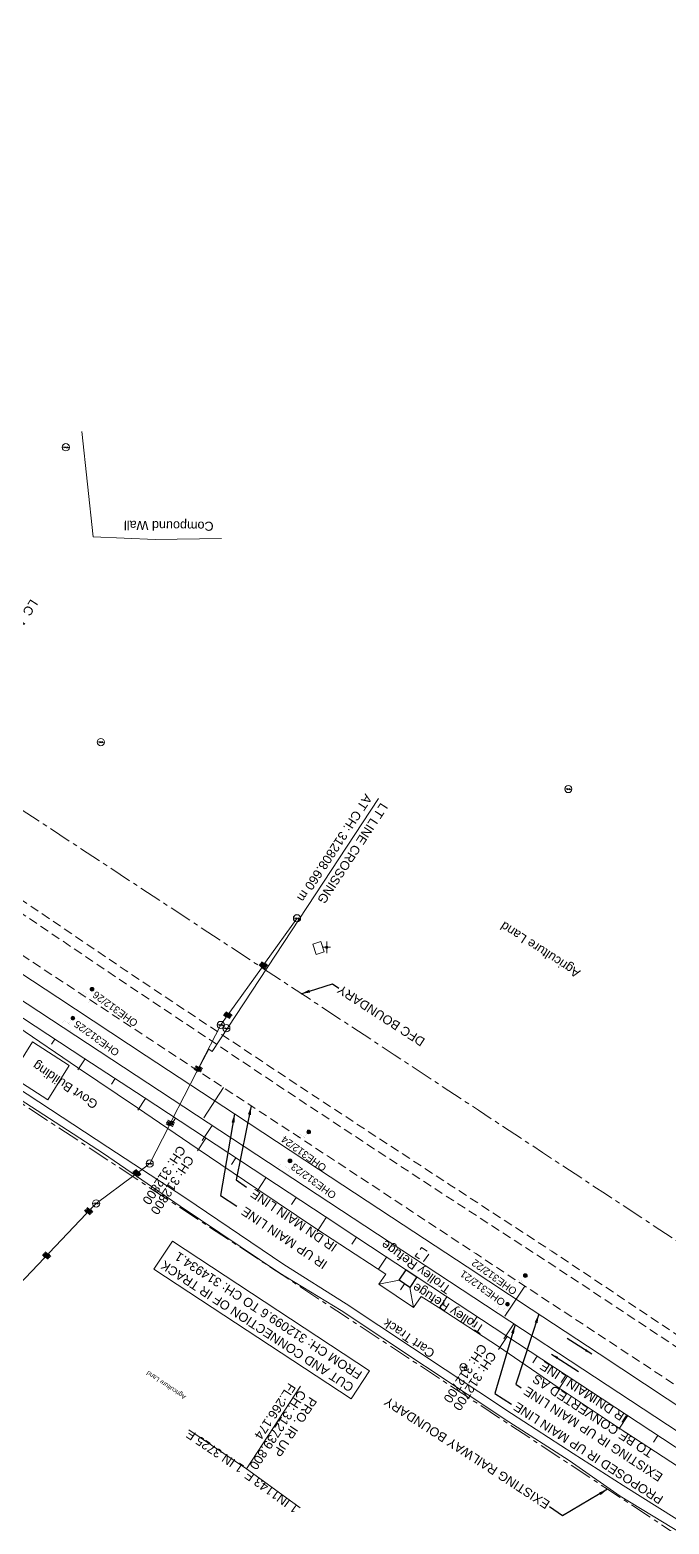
# Model space of a CAD drawing. Header units: metres. Extents: x 628572 to 650094, y 3375792 to 3391117.
# Drawn here: x 634460.2 to 634637.3, y 3387296.9 to 3387711 of the extents above; entities that cross this region are included whole.
import ezdxf
from ezdxf.enums import TextEntityAlignment as Align

# ---------------------------------------------------------------- set-up
doc = ezdxf.new("R2010")
doc.units = ezdxf.units.M
doc.header["$MEASUREMENT"] = 0
doc.linetypes.add('CENTER', pattern=[2, 1.25, -0.25, 0.25, -0.25])
doc.linetypes.add('DASHED', pattern=[0.75, 0.5, -0.25])
for name, color, linetype, lineweight in [('Bore', 8, 'Continuous', 0), ('Cart Track', 34, 'Continuous', 0), ('Commercial Building Pucca', 251, 'Continuous', 0), ('Compound Wall', 251, 'Continuous', 0), ('DFCC BOUNDARY', 6, 'CENTER', 0), ('Electric Pole', 251, 'Continuous', 0), ('Existing Chainage', 7, 'Continuous', 0), ('Existing IR Track', 143, 'Continuous', 0), ('Existing Railway Boundary', 7, 'CENTER', 0), ('flow direction', 7, 'Continuous', 0), ('Govt buliding', 251, 'Continuous', 0), ('HT_PWR_LINE', 134, 'POWER', 0), ('LC DETAILS IN PLAN', 7, 'Continuous', 0), ('OHE MAST', 8, 'Continuous', 0), ('PROPOSED DFCC TOE LINE', 239, 'Continuous', 0), ('PROPOSED DFCC TOE SLOPES', 239, 'Continuous', 0), ('PROPOSED FORMATION LINE - PLAN', 187, 'Continuous', 0), ('Side Details', 251, 'Continuous', 0), ('Subroad Edge', 34, 'Continuous', 0), ('Text', 251, 'Continuous', 0), ('Trolley Stand', 251, 'Continuous', 0)]:
    doc.layers.add(name, color=color, linetype=linetype, lineweight=lineweight)
for name, color, linetype in [('Cut & Conn', 190, 'Continuous'), ('cut conn grades up', 192, 'Continuous'), ('HT_TEXT', 7, 'Continuous'), ('IR PROPOSALS', 190, 'Continuous'), ('Trolley Refuse', 10, 'Continuous')]:
    doc.layers.add(name, color=color, linetype=linetype)
doc.styles.get("Standard").update_dxf_attribs({"font": 'arial.ttf'})
doc.styles.add('Style-Arial', font='arial.ttf')
doc.styles.add('Text', font='arial.ttf', dxfattribs={"height": 2})
doc.linetypes.add('POWER', pattern='A,10,-0.2,[131,ltypeshp.shx,S=0.4,R=0,X=-0.2,Y=0],-0.2,[131,ltypeshp.shx,S=0.4,R=180,X=1.2,Y=0],-1.2,-0.2,[131,ltypeshp.shx,S=0.4,R=0,X=-0.2,Y=0],-0.2,[131,ltypeshp.shx,S=0.4,R=180,X=1.2,Y=0],-1.2,-0.2,[131,ltypeshp.shx,S=0.4,R=0,X=-0.2,Y=0],-0.2,[131,ltypeshp.shx,S=0.4,R=180,X=1.2,Y=0],-1.2', length=14.8)
doc.dimstyles.new('ISO-25', dxfattribs={"dimtxt": 2.5, "dimasz": 2.5, "dimexe": 1.25, "dimexo": 0.625, "dimtad": 1, "dimtxsty": 'Standard', "dimcen": 2.5, "dimadec": 0, "dimazin": 0, "dimtfac": 1, "dimtmove": 0, "dimatfit": 3, "dimfxl": 1, "dimarcsym": 0})

# ---------------------------------------------------------------- blocks, each defined once
blk = doc.blocks.new('BORE')
at = {"ltscale": 0.5}
for q in [(-0.99, 0), (0, 1.64), (0.99, 0), (0, -1.64)]:
    blk.add_line((0, 0), q, dxfattribs=at)
blk.add_circle((0, 0), 0.328, dxfattribs=at)
blk = doc.blocks.new('EP')
blk.add_hatch(color=8).paths.add_polyline_path([(0.31, -0.24), (0.31, 0), (-0.31, -0.19), (-0.31, 0.07), (-0.93, -0.01), (-0.21, 0.16), (-0.21, -0.05), (0.43, 0.15), (0.41, -0.1), (0.94, -0.01)])
at = {"color": 8}
for p, q in [((-0.93, -0.01), (-0.21, 0.16)), ((-0.31, 0.07), (-0.93, -0.01)), ((-0.31, -0.19), (-0.31, 0.07)), ((0.31, 0), (-0.31, -0.19)), ((-0.21, 0.16), (-0.21, -0.05)), ((-0.21, -0.05), (0.43, 0.15)), ((0.31, -0.24), (0.31, 0)), ((0.43, 0.15), (0.41, -0.1)), ((0.94, -0.01), (0.31, -0.24)), ((0.41, -0.1), (0.94, -0.01))]:
    blk.add_line(p, q, dxfattribs=at)
blk.add_circle((0, 0), 1, dxfattribs=at)
blk = doc.blocks.new('OHE MAST')
h = blk.add_hatch(color=256)
edge = h.paths.add_edge_path()
edge.add_arc((0, 0), 0.514, 0, 360)
at = {"const_width": 0.01, "flags": 128}
for points in [[(1.5, 3.5), (1.5, 2), (-1.5, 2), (-1.5, 3.5)], [(0, 2), (0, 0)]]:
    blk.add_lwpolyline(points, dxfattribs=at)
blk.add_circle((0, 0), 0.514)

msp = doc.modelspace()

# ---------------------------------------------------------------- linework, layer by layer
at = {"layer": 'Cart Track', "flags": 128}
for points in [[(634414.8858, 3387443.0495), (634440.2147, 3387428.5771), (634481.7804, 3387401.3437), (634503.1403, 3387387.347), (634530.5355, 3387368.7667), (634547.8001, 3387357.9408), (634593.657, 3387327.5457), (634610.7107, 3387316.4347), (634624.5593, 3387307.5296), (634668.474, 3387279.9973), (634710.6977, 3387253.323), (634745.5971, 3387230.8032), (634791.8491, 3387198.37), (634820.1223, 3387178.2958), (634846.2242, 3387160.2363), (634879.3238, 3387138.1102), (634908.786, 3387121.0469), (634929.9915, 3387104.508)], [(634929.0074, 3387102.5445), (634907.9888, 3387118.7053), (634877.2725, 3387135.5132), (634845.1232, 3387158.2508), (634819.5715, 3387176.0848), (634790.7892, 3387196.402), (634744.6792, 3387228.7251), (634709.7468, 3387250.9969), (634667.6831, 3387277.9933), (634623.7925, 3387304.6156), (634609.6519, 3387314.4957), (634592.9492, 3387325.2336), (634546.4733, 3387356.0467), (634529.4216, 3387366.4517), (634501.8295, 3387385.019), (634480.5385, 3387399.5946), (634438.9649, 3387426.442), (634415.2161, 3387438.6956)]]:
    msp.add_lwpolyline(points, dxfattribs=at)
at = {"layer": 'Commercial Building Pucca', "flags": 128}
msp.add_lwpolyline([(634541.7291, 3387455.4264), (634539.4921, 3387454.7053), (634538.6039, 3387457.6422), (634540.8418, 3387458.3637), (634541.7291, 3387455.4264)], close=True, dxfattribs=at)
at = {"layer": 'Compound Wall', "flags": 128}
msp.add_lwpolyline([(634474.5211, 3387599.6613), (634477.6949, 3387570.5245), (634494.8699, 3387569.7375), (634513.2639, 3387570.0597)], dxfattribs=at)
at = {"layer": 'Cut & Conn', "linetype": 'Continuous', "lineweight": 0, "flags": 128}
for points in [[(634507.9459, 3387403.1703), (634510.6929, 3387407.3482)], [(634591.5026, 3387348.2315), (634594.2496, 3387352.4093)]]:
    msp.add_lwpolyline(points, dxfattribs=at)
at = {"layer": 'cut conn grades up', "linetype": 'Continuous', "lineweight": 0}
msp.add_line((634535.1985, 3387335.0424), (634520.1644, 3387312.177), dxfattribs=at)
msp.add_lwpolyline([(634535.0893, 3387301.3804), (634520.1644, 3387312.177), (634504.1945, 3387322.9934)], dxfattribs=at)
at = {"layer": 'DFCC BOUNDARY', "ltscale": 5, "flags": 128}
msp.add_lwpolyline([(635166.3676, 3386983.9444), (635162.2853, 3386986.9793), (635137.8989, 3387005.1094), (635110.1983, 3387025.6612), (635102.8574, 3387031.1077), (635082.4735, 3387046.2311), (635063.814, 3387060.1242), (635045.0666, 3387074.0827), (635028.5356, 3387086.3559), (635012.1507, 3387098.5208), (634990.3012, 3387114.7805), (634968.7072, 3387130.8502), (634949.3653, 3387145.2131), (634930.3579, 3387159.3276), (634915.38, 3387170.341), (634900.9372, 3387180.9602), (634895.8941, 3387184.645), (634870.4486, 3387203.2496), (634857.4522, 3387212.5523), (634845.9781, 3387220.7655), (634852.9689, 3387230.5188), (634851.7702, 3387231.3769), (634840.0815, 3387239.6018), (634827.9585, 3387248.125), (634814.0205, 3387257.7223), (634803.5356, 3387264.9418), (634787.5274, 3387275.8166), (634782.1382, 3387279.401), (634695.794, 3387338.296), (634676.684, 3387350.8601), (634657.6593, 3387363.3683), (634638.8113, 3387375.784), (634619.9944, 3387388.1792), (634602.2121, 3387399.8875), (634584.5112, 3387411.5423), (634561.0985, 3387426.9659), (634537.8011, 3387442.3136), (634513.2932, 3387458.4319), (634488.7608, 3387474.5662), (634463.87, 3387490.9307), (634439.0567, 3387507.2442), (634429.4889, 3387513.4105)], dxfattribs=at)
at = {"layer": 'Existing Chainage', "color": 7, "linetype": 'Continuous', "lineweight": 13, "flags": 128}
for points in [[(634508.3353, 3387409.4796), (634513.8299, 3387417.8349)], [(634591.8349, 3387354.4912), (634597.3465, 3387362.8352)]]:
    msp.add_lwpolyline(points, dxfattribs=at)
at = {"layer": 'Existing IR Track', "color": 88, "linetype": 'DASHED', "lineweight": 0, "ltscale": 5, "flags": 128}
msp.add_lwpolyline([(635033.6324, 3387056.8351), (635016.1047, 3387069.8576), (635000.4221, 3387081.5093), (634977.853, 3387098.3044), (634956.509, 3387114.1886), (634936.9742, 3387128.7787), (634918.7092, 3387142.4187), (634903.1021, 3387153.8837), (634889.3622, 3387163.9768), (634873.3274, 3387175.6861), (634858.0346, 3387186.8659), (634845.4102, 3387195.9146), (634832.6189, 3387205.0823), (634821.2747, 3387213.0269), (634810.9623, 3387220.2486), (634795.5109, 3387230.9429), (634785.8144, 3387237.654), (634769.305, 3387248.8336), (634756.9834, 3387257.0695), (634744.5445, 3387265.3837), (634732.4494, 3387273.3686), (634720.8792, 3387281.0073), (634698.6833, 3387295.8905), (634677.2582, 3387310.2564), (634658.2284, 3387322.7892), (634638.6345, 3387335.6934), (634620.3232, 3387347.7243), (634601.4723, 3387360.1099), (634583.7346, 3387371.8264), (634565.4496, 3387383.9044), (634542.6217, 3387398.9249), (634519.3207, 3387414.224), (634494.8167, 3387430.3383), (634457.6896, 3387454.7554), (634445.403, 3387462.844), (634420.6217, 3387479.1582), (634404.8695, 3387489.3178), (634389.4859, 3387499.2391), (634363.0423, 3387516.6266), (634336.5686, 3387534.0346), (634334.7941, 3387535.1979), (634320.8955, 3387544.3091), (634305.3904, 3387554.4735), (634289.6947, 3387564.7784), (634274.336, 3387574.8622), (634257.2256, 3387586.0902), (634240.2605, 3387597.2228), (634224.0643, 3387607.8831), (634207.7318, 3387618.6331), (634191.9155, 3387629.0235), (634175.7777, 3387639.6251), (634159.9818, 3387650.0373), (634144.0429, 3387660.5437), (634127.2002, 3387671.5717), (634110.4278, 3387682.5535), (634093.0394, 3387693.9961), (634075.7775, 3387705.3556), (634059.6185, 3387715.9739), (634043.3998, 3387726.6268), (634026.3887, 3387737.7925), (634009.4496, 3387748.9108), (633994.1067, 3387758.9889), (633963.6334, 3387779.0274), (633948.2402, 3387789.1608), (633933.3808, 3387798.9565), (633918.6965, 3387808.6367), (633900.5532, 3387820.5907), (633882.5642, 3387832.4427), (633866.1188, 3387843.185), (633849.6382, 3387853.9503), (633834.5246, 3387863.8609), (633819.2402, 3387873.8835), (633803.3494, 3387884.338), (633787.157, 3387894.9909), (633784.0186, 3387897.0494)], dxfattribs=at)
at = {"layer": 'Existing IR Track', "flags": 128}
msp.add_lwpolyline([(634655.8081, 3387319.1081), (634636.7834, 3387331.6162), (634617.9074, 3387344.0503), (634599.0906, 3387356.4454), (634581.3149, 3387368.1494), (634563.614, 3387379.8042), (634540.1936, 3387395.2329), (634516.8962, 3387410.5806), (634492.4126, 3387426.6829), (634467.8803, 3387442.8171), (634442.9944, 3387459.1784)], dxfattribs=at)
at = {"layer": 'Existing Railway Boundary', "ltscale": 5, "flags": 128}
msp.add_lwpolyline([(631983.38, 3389039.032), (631997.7807, 3389029.4226), (631998.0481, 3389028.4172), (632017.689, 3389013.381), (632054.7643, 3388986.9088), (632106.6339, 3388955.856), (632154.9467, 3388925.0992), (632230.8669, 3388875.9972), (632261.2753, 3388857.0709), (632290.5359, 3388840.2738), (632385.6616, 3388776.6365), (632400.5735, 3388766.5357), (632397.5375, 3388762.1235), (632395.5364, 3388759.1088), (632389.2973, 3388750.367), (632386.7075, 3388746.9674), (632380.0799, 3388739.4039), (632361.8258, 3388715.063), (632365.1364, 3388712.5802), (632373.8273, 3388706.8724), (632388.4278, 3388697.2834), (632403.5607, 3388687.3436), (632418.7904, 3388677.3402), (632434.5002, 3388667.0345), (632450.2517, 3388656.7014), (632466.7864, 3388645.8571), (632483.3195, 3388635.0137), (632501.7611, 3388622.9148), (632520.2525, 3388610.7831), (632536.8197, 3388599.9238), (632553.3588, 3388589.0829), (632565.8495, 3388580.885), (632578.4671, 3388572.604), (632596.9196, 3388560.5289), (632615.4939, 3388548.3741), (632635.6038, 3388535.295), (632652.8405, 3388523.9973), (632669.9946, 3388512.743), (632686.4084, 3388501.9869), (632696.8068, 3388495.1588), (632732.8678, 3388550.0585), (632815.552, 3388494.313), (632865.8266, 3388462.6693), (632954.7858, 3388408.1832), (633025.1519, 3388369.9037), (633056.7277, 3388353.8904), (633065.1399, 3388349.0145), (633088.5914, 3388328.9973), (633152.5885, 3388273.22), (633202.5468, 3388242.3953), (633264.4413, 3388204.6969), (633318.529, 3388171.7998), (633353.1394, 3388148.7029), (633406.9301, 3388112.3266), (633420.502, 3388103.4378), (633436.8123, 3388092.7008), (633466.2362, 3388073.356), (633479.8402, 3388064.4269), (633497.3225, 3388052.9837), (633514.7073, 3388041.6043), (633531.7969, 3388030.3277), (633546.129, 3388020.9518), (633562.4852, 3388010.2117), (633576.5949, 3388000.9466), (633594.4174, 3387989.2137), (633606.8568, 3387981.0241), (633607.7091, 3387982.3188), (633610.8424, 3387980.256), (633626.8506, 3387969.7582), (633642.9494, 3387959.201), (633660.1619, 3387947.8844), (633677.4438, 3387936.5221), (633693.0899, 3387926.2037), (633708.7685, 3387915.8637), (633726.0343, 3387904.4973), (633743.3468, 3387893.1002), (633758.2779, 3387883.3197), (633773.1647, 3387873.5681), (633789.2894, 3387862.9617), (633805.4356, 3387852.3412), (633820.4764, 3387842.4668), (633835.4704, 3387832.6232), (633852.0416, 3387821.7432), (633886.4734, 3387799.1411), (633904.4207, 3387787.3621), (633919.3393, 3387777.5707), (633934.3023, 3387767.7502), (633949.6629, 3387757.6969), (633964.9235, 3387747.7091), (633980.0551, 3387737.7098), (633995.2041, 3387727.6988), (634012.3387, 3387716.4289), (634029.3333, 3387705.2512), (634045.5362, 3387694.5849), (634061.6293, 3387683.9862), (634078.9907, 3387672.5929), (634096.3149, 3387661.224), (634113.1506, 3387650.1721), (634130.0059, 3387639.1072), (634145.8823, 3387628.6414), (634161.8963, 3387618.085), (634177.8703, 3387607.6107), (634193.7633, 3387597.1895), (634209.9993, 3387586.506), (634226.097, 3387575.9134), (634243.1652, 3387564.6955), (634260.1615, 3387553.5249), (634275.6177, 3387543.3646), (634291.1318, 3387533.1662), (634296.8083, 3387529.4449), (634291.9143, 3387522.0113), (634301.9583, 3387515.4268), (634317.7028, 3387505.1053), (634344.1271, 3387487.7818), (634370.6963, 3387470.3636), (634386.1901, 3387460.3813), (634401.9429, 3387450.229), (634426.4972, 3387434.0857), (634451.3792, 3387417.727), (634475.9114, 3387401.5928), (634500.3759, 3387385.5031), (634523.6732, 3387370.1555), (634547.0997, 3387354.7227), (634564.8006, 3387343.068), (634582.571, 3387331.3674), (634601.3879, 3387318.9723), (634620.2858, 3387306.5238), (634639.3106, 3387294.0156), (634658.1243, 3387281.6461), (634679.4814, 3387267.2836), (634702.026, 3387254.0413), (634712.9167, 3387246.4104), (634726.0042, 3387238.4627), (634737.8854, 3387230.0656), (634750.9438, 3387221.7267), (634764.9008, 3387212.4131), (634775.612, 3387204.6159), (634789.3703, 3387195.959), (634801.4607, 3387188.869), (634814.7172, 3387180.8194), (634815.4987, 3387180.2694), (634827.9598, 3387171.3498), (634840.5994, 3387164.128), (634854.2176, 3387155.5292), (634871.8787, 3387143.9515), (634877.6173, 3387139.7695), (634887.5373, 3387132.4757), (634902.4262, 3387121.5277), (634921.3448, 3387107.4791), (634940.6674, 3387093.1306), (634962.2421, 3387077.0753), (634984.1126, 3387060.8), (635000.5185, 3387048.6195), (635017.0238, 3387036.3652), (635035.7455, 3387022.426), (635054.4369, 3387008.5092), (635082.1937, 3386987.9155), (635109.8573, 3386967.3911), (635134.2436, 3386949.2611), (635158.5309, 3386931.2047), (635180.7563, 3386914.7058), (635202.7867, 3386898.3516), (635206.1213, 3386895.8016), (635211.1242, 3386892.0437), (635230.1367, 3386877.9281), (635249.207, 3386863.7701), (635270.9723, 3386847.61), (635292.819, 3386831.3895), (635313.1117, 3386816.3456), (635333.3618, 3386801.3334), (635352.372, 3386787.2182), (635371.5331, 3386772.9909), (635390.4616, 3386758.9197), (635409.8226, 3386744.527), (635427.2062, 3386731.6093), (635445.0434, 3386718.3546), (635461.6171, 3386706.0794), (635478.4695, 3386693.5976), (635493.4196, 3386682.4884), (635508.6023, 3386671.2062), (635518.0063, 3386664.2196), (635527.5618, 3386657.1206), (635543.461, 3386645.2907), (635559.7145, 3386633.1978), (635591.676, 3386610.2688), (635606.0755, 3386599.5015), (635620.6466, 3386588.6057), (635636.5434, 3386576.7606), (635652.3995, 3386564.9458), (635668.2493, 3386553.1365), (635683.9787, 3386541.4169), (635700.2614, 3386528.9886), (635716.7419, 3386516.4094), (635732.9183, 3386504.3569), (635749.0007, 3386492.3748), (635764.9276, 3386480.5277), (635780.91, 3386468.6394), (635796.8963, 3386456.7694), (635812.8908, 3386444.8934), (635829.3631, 3386432.6938), (635845.7912, 3386420.527), (635861.6814, 3386408.7334), (635877.6317, 3386396.8953), (635893.2055, 3386385.3425), (635908.8769, 3386373.7174), (635925.058, 3386361.6972), (635941.2668, 3386349.6564), (635956.6865, 3386338.1889), (635972.0823, 3386326.7391), (635987.7899, 3386315.0493), (636003.5308, 3386303.3347), (636019.0977, 3386291.765), (636034.6476, 3386280.2079), (636050.7681, 3386268.2256), (636066.8961, 3386256.2378), (636083.1084, 3386244.1987), (636099.3561, 3386232.1333), (636114.134, 3386221.1471), (636147.8198, 3386196.1265), (636166.7058, 3386182.1085), (636182.4635, 3386170.4111), (636198.2037, 3386158.7268), (636214.3364, 3386146.7471), (636230.3919, 3386134.8247), (636230.9614, 3386134.4025), (636228.154, 3386130.995), (636300.9317, 3386076.4069), (636382.1931, 3386014.4435), (636463.0816, 3385952.0584), (636544.2755, 3385889.3268), (636568.8921, 3385871.1182), (636613.4471, 3385839.7025), (636628.0709, 3385853.6506), (636650.5128, 3385835.4717), (636693.9069, 3385800.1065), (636686.7095, 3385790.4003), (636696.0629, 3385782.3378), (636710.473, 3385769.9165), (636766.0138, 3385726.4206), (636849.4668, 3385668.9836), (636931.64, 3385608.8479), (637013.8419, 3385548.1951), (637096.6082, 3385488.6336), (637121.9489, 3385470.2058), (637176.9181, 3385426.1737), (637258.1753, 3385363.4078), (637340.1494, 3385301.7514), (637422.2947, 3385241.0852), (637447.0788, 3385223.2045), (637528.2227, 3385160.8768), (637610.9552, 3385100.7612), (637694.8717, 3385041.953), (637753.3499, 3385002.2846), (637771.5944, 3384989.982), (637771.5944, 3384979.4924), (637852.0915, 3384922.0343), (637935.0162, 3384862.0714), (637993.4351, 3384821.4573), (638019.0158, 3384803.2052), (638102.4107, 3384745.0584), (638178.9785, 3384688.3398), (638237.6603, 3384636.8079), (638344.701, 3384557.2221), (638427.4112, 3384496.8586), (638508.4228, 3384435.5926), (638565.3238, 3384391.9743), (638589.782, 3384373.2765), (638631.8324, 3384337.8543), (638619.2503, 3384320.7689), (638700.6253, 3384258.2275), (638758.2306, 3384210.1286), (638748.4263, 3384194.4881), (638832.9819, 3384135.241), (638898.2751, 3384089.8354), (638910.685, 3384104.7359), (638994.0238, 3384045.8483), (639077.2216, 3383986.384), (639102.1383, 3383968.0886), (639159.8745, 3383926.5901), (639184.8741, 3383908.5552), (639242.6613, 3383867.4991), (639268.1519, 3383849.1332), (639327.9549, 3383811.5106), (639354.2186, 3383795.0507), (639414.5653, 3383756.9689), (639440.0428, 3383739.3736), (639498.3493, 3383699.1058), (639523.8465, 3383681.6785), (639574.9736, 3383646.7331), (639583.1624, 3383652.0276), (639689.1575, 3383571.5368), (639770.3529, 3383510.1038), (639826.8338, 3383467.0843), (639851.6063, 3383448.3401), (639907.8381, 3383405.1303), (639928.7552, 3383389.2727), (639932.4136, 3383385.8226), (639987.4639, 3383341.8457), (640012.7135, 3383323.0928), (640093.1273, 3383262.0565), (640171.8725, 3383196.1592), (640228.3322, 3383153.381), (640311.5957, 3383095.2106), (640394.8641, 3383036.2274), (640477.4145, 3382977.0386), (640559.1827, 3382915.4685), (640665.4567, 3382835.3045), (640720.6935, 3382789.5682), (640744.1896, 3382769.9043), (640801.5333, 3382727.7921), (640884.497, 3382668.355), (640967.4181, 3382609.4811), (641049.3321, 3382547.9775), (641130.842, 3382487.0083), (641212.6929, 3382426.3203), (641295.2397, 3382366.2732), (641377.1032, 3382305.6407), (641458.6913, 3382244.4694), (641539.788, 3382182.3426), (641622.1383, 3382122.0097), (641702.364, 3382062.6427), (641784.5528, 3382001.6936), (641867.0132, 3381941.5198), (641973.939, 3381862.1361), (642047.1447, 3381806.5386), (642111.3474, 3381756.247), (642135.5451, 3381737.1522), (642191.6481, 3381692.8805), (642216.3665, 3381674.0919), (642297.8377, 3381612.4104), (642380.4062, 3381552.4772), (642463.3246, 3381492.4122), (642545.7114, 3381431.7783), (642627.5896, 3381371.9523), (642710.042, 3381311.7191), (642794.2249, 3381254.3826), (642875.8129, 3381193.2771), (642956.3456, 3381130.3141), (643036.4583, 3381067.3443), (643117.185, 3381004.8095), (643172.4593, 3380960.8682), (643197.158, 3380942.1115), (643255.3116, 3380901.5691), (643282.0179, 3380885.9855), (643340.0019, 3380844.3971), (643414.9945, 3380785.1482), (643451.8986, 3380756.7808), (643532.8037, 3380694.4612), (643535.2972, 3380692.6635), (643551.2784, 3380680.8194), (643567.3357, 3380668.919), (643583.0638, 3380657.2952), (643598.7082, 3380645.7333), (643614.3081, 3380634.1892), (643630.1523, 3380622.4653), (643650.0814, 3380608.0318), (643669.585, 3380593.9065), (643682.7179, 3380584.1884), (643695.5222, 3380574.7117), (643709.3225, 3380564.4893), (643722.9637, 3380554.3847), (643737.887, 3380543.3483), (643752.8235, 3380532.3022), (643768.2592, 3380520.8389), (643783.7331, 3380509.3472), (643799.7855, 3380497.4973), (643815.9413, 3380485.5714), (643832.7782, 3380473.1288), (643849.7289, 3380460.6021), (643866.059, 3380448.5159), (643882.3496, 3380436.4589), (643898.3816, 3380424.7148), (643914.2305, 3380413.1048), (643929.3278, 3380401.9147), (643944.4267, 3380390.7231), (643959.7518, 3380379.1349), (643975.3902, 3380367.3097), (643987.907, 3380358.1055), (644000.1603, 3380349.0958), (644017.4569, 3380336.3184), (644034.4669, 3380323.7528), (644046.4455, 3380314.9727), (644249.4258, 3380165.3983), (644621.007, 3379887.6965), (644676.9944, 3379845.4482), (644702.8645, 3379825.9912), (644738.6024, 3379799.4801), (644742.2817, 3379796.7418), (644771.2557, 3379773.8192), (644804.6479, 3379750.2058), (644834.554, 3379728.6172), (644848.5372, 3379718.5093), (644863.2911, 3379707.9396), (644878.1999, 3379697.2589), (644893.8111, 3379686.127), (644909.381, 3379675.0245), (644918.4816, 3379668.5863), (644935.1691, 3379656.7791), (644907.7997, 3379620.3367), (644936.8456, 3379598.666), (644961.4527, 3379618.4234), (645145.9779, 3379481.4776), (645154.4712, 3379493.1591), (645276.7247, 3379402.534), (645270.2115, 3379393.7381), (645468.3754, 3379252.8811), (645478.6859, 3379267.1096), (645498.5589, 3379252.3702), (645510.5872, 3379243.9988), (645510.5872, 3379243.9988), (645531.3517, 3379228.922), (645544.8911, 3379218.91), (645549.0311, 3379215.8257)], dxfattribs=at)
at = {"layer": 'Govt buliding', "flags": 128}
msp.add_lwpolyline([(634465.1426, 3387414.4857), (634454.9782, 3387421.043), (634460.9266, 3387430.5414), (634471.0911, 3387423.984), (634465.1426, 3387414.4857)], close=True, dxfattribs=at)
at = {"layer": 'HT_PWR_LINE', "flags": 128}
msp.add_lwpolyline([(634534.2065, 3387464.762), (634525.4773, 3387452.5636), (634525.326, 3387452.3522), (634526.0761, 3387451.6801), (634524.3417, 3387452.6999), (634525.8666, 3387451.3873), (634524.1322, 3387452.4072), (634525.6571, 3387451.0946), (634523.9227, 3387452.1144), (634525.4476, 3387450.8018), (634523.7132, 3387451.8217), (634524.4633, 3387451.1496), (634524.3134, 3387450.9372), (634515.5842, 3387438.7388), (634515.4329, 3387438.5274), (634516.1831, 3387437.8553), (634514.4486, 3387438.8751), (634515.9736, 3387437.5625), (634514.2391, 3387438.5824), (634515.7641, 3387437.2698), (634514.0296, 3387438.2896), (634515.5546, 3387436.977), (634513.8201, 3387437.9969), (634514.5703, 3387437.3248), (634514.4203, 3387437.1124), (634513.0574, 3387435.2077), (634507.2888, 3387423.9435), (634507.1703, 3387423.7121), (634508.0113, 3387423.1578), (634506.1455, 3387423.9111), (634507.8472, 3387422.8374), (634505.9814, 3387423.5906), (634507.6831, 3387422.517), (634505.8173, 3387423.2702), (634507.519, 3387422.1965), (634505.6532, 3387422.9498), (634506.4942, 3387422.3955), (634506.3774, 3387422.1637), (634499.5415, 3387408.8153), (634499.423, 3387408.5838), (634500.2639, 3387408.0296), (634498.3982, 3387408.7828), (634500.0998, 3387407.7092), (634498.2341, 3387408.4624), (634499.9357, 3387407.3887), (634498.07, 3387408.142), (634499.7716, 3387407.0683), (634497.9059, 3387407.8216), (634498.7468, 3387407.2673), (634498.63, 3387407.0355), (634493.3797, 3387396.7832), (634490.5933, 3387394.7057), (634490.3847, 3387394.5505), (634490.894, 3387393.6816), (634489.5535, 3387395.1821), (634490.6051, 3387393.4667), (634489.2646, 3387394.9672), (634490.3163, 3387393.2518), (634488.9758, 3387394.7523), (634490.0274, 3387393.037), (634488.6869, 3387394.5375), (634489.1962, 3387393.6685), (634488.9898, 3387393.5129), (634478.549, 3387385.7463), (634477.1839, 3387384.3167), (634477.0047, 3387384.1283), (634477.6544, 3387383.3587), (634476.0782, 3387384.6093), (634477.4063, 3387383.0978), (634475.8301, 3387384.3484), (634477.1582, 3387382.8369), (634475.582, 3387384.0876), (634476.9101, 3387382.5761), (634475.3339, 3387383.8267), (634475.9836, 3387383.057), (634475.8057, 3387382.8675), (634465.469, 3387371.9988), (634465.2898, 3387371.8104), (634465.9395, 3387371.0408), (634464.3633, 3387372.2914), (634465.6914, 3387370.7799), (634464.1152, 3387372.0305), (634465.4433, 3387370.519), (634463.8671, 3387371.7696), (634465.1952, 3387370.2582), (634463.619, 3387371.5088), (634464.2687, 3387370.7391), (634464.0908, 3387370.5496), (634453.7541, 3387359.6809), (634453.5749, 3387359.4925), (634454.2245, 3387358.7228), (634452.6484, 3387359.9735), (634453.9765, 3387358.462), (634452.4003, 3387359.7126), (634453.7284, 3387358.2011), (634452.1522, 3387359.4517), (634453.4803, 3387357.9402), (634451.9041, 3387359.1909), (634452.5537, 3387358.4212), (634452.3758, 3387358.2317), (634452.2154, 3387358.063)], dxfattribs=at)
at = {"layer": 'HT_TEXT', "lineweight": 13, "flags": 128}
msp.add_lwpolyline([(634556.768, 3387497.996), (634510.7246, 3387427.8904), (634509.7711, 3387428.4775), (634506.5861, 3387422.5732)], dxfattribs=at)
at = {"layer": 'IR PROPOSALS', "linetype": 'Continuous', "lineweight": 0, "flags": 128}
msp.add_lwpolyline([(634787.4011, 3387225.4114), (633756.4784, 3387903.2471), (633753.345, 3387905.3073), (633750.2115, 3387907.3672), (633747.0777, 3387909.4268), (633743.9435, 3387911.4857), (633740.8087, 3387913.5437), (633737.6732, 3387915.6008), (633734.5369, 3387917.6565), (633731.3997, 3387919.7108, 0.00181434), (633688.7914, 3387947.375), (633685.6382, 3387949.4049), (633682.4841, 3387951.4333), (633679.3293, 3387953.4604), (633676.1737, 3387955.4864), (633673.0176, 3387957.5116), (633669.8611, 3387959.5362), (633666.7043, 3387961.5603)], format="xyb", dxfattribs=at)
at = {"layer": 'IR PROPOSALS', "lineweight": 0}
msp.add_lwpolyline([(634554.3, 3387339.3668), (634549.1949, 3387331.5937), (634494.5483, 3387367.484), (634499.6535, 3387375.2571)], close=True, dxfattribs=at)
at = {"layer": 'PROPOSED DFCC TOE LINE', "lineweight": 0, "flags": 128}
msp.add_lwpolyline([(634639.9639, 3387312.724), (634623.2222, 3387323.6657), (634606.5633, 3387334.7332), (634590.0862, 3387346.0772), (634573.2956, 3387356.9444), (634568.5686, 3387359.9063), (634566.5227, 3387356.8672), (634556.9151, 3387363.3348), (634558.8161, 3387366.1587), (634556.4351, 3387367.7053), (634548.2135, 3387373.0391), (634539.656, 3387378.5901), (634523.0606, 3387389.7541), (634506.5094, 3387400.9854), (634489.9577, 3387412.2161), (634473.4061, 3387423.4468), (634456.8545, 3387434.6775), (634440.3, 3387445.9038), (634423.7425, 3387457.1255), (634407.225, 3387468.4081), (634395.9649, 3387475.9394)], dxfattribs=at)
at = {"layer": 'PROPOSED DFCC TOE SLOPES', "flags": 128}
for points in [[(634467.1129, 3387431.3048), (634466.1639, 3387429.8614)], [(634475.4686, 3387425.8109), (634473.4919, 3387422.8045)], [(634483.8243, 3387420.317), (634482.7962, 3387418.7535)], [(634492.1799, 3387414.8231), (634490.0446, 3387411.5754)], [(634500.5356, 3387409.3292), (634499.4282, 3387407.645)], [(634508.8913, 3387403.8353), (634506.5971, 3387400.346)], [(634517.2469, 3387398.3414), (634516.06, 3387396.5363)], [(634525.6026, 3387392.8476), (634523.1504, 3387389.118)], [(634533.9583, 3387387.3537), (634532.7062, 3387385.4494)], [(634542.314, 3387381.8598), (634539.7615, 3387377.9777)], [(634550.6696, 3387376.3659), (634549.41, 3387374.4502)], [(634559.0253, 3387370.872), (634556.7911, 3387367.4741)], [(634562.5238, 3387364.4303), (634556.9151, 3387363.3348)], [(634563.9755, 3387363.4531), (634562.8472, 3387361.777)], [(634565.4272, 3387362.4758), (634566.5227, 3387356.8672)], [(634575.7366, 3387359.8842), (634573.652, 3387356.7137)], [(634584.0923, 3387354.3904), (634582.8882, 3387352.559)], [(634592.448, 3387348.8965), (634590.045, 3387345.2417)], [(634600.8036, 3387343.4026), (634599.5861, 3387341.5509)], [(634609.1593, 3387337.9087), (634606.693, 3387334.1577)], [(634617.515, 3387332.4148), (634616.2745, 3387330.5282)], [(634625.8707, 3387326.9209), (634623.3765, 3387323.1276)], [(634634.2263, 3387321.427), (634632.9886, 3387319.5445)]]:
    msp.add_lwpolyline(points, dxfattribs=at)
at = {"layer": 'PROPOSED FORMATION LINE - PLAN', "lineweight": 0, "flags": 128}
msp.add_lwpolyline([(634642.2273, 3387316.1664), (634625.5159, 3387327.1542), (634608.8046, 3387338.1419), (634592.0932, 3387349.1297), (634575.3819, 3387360.1175), (634567.1933, 3387365.5015), (634558.6706, 3387371.1053), (634550.482, 3387376.4893), (634541.9592, 3387382.093), (634525.2479, 3387393.0808), (634508.5365, 3387404.0686), (634491.8252, 3387415.0563), (634475.1139, 3387426.0441), (634458.4025, 3387437.0319), (634441.6912, 3387448.0197), (634424.9798, 3387459.0074), (634408.2685, 3387469.9952), (634396.707, 3387477.5969)], dxfattribs=at)
at = {"layer": 'Subroad Edge', "color": 88, "linetype": 'DASHED', "ltscale": 5, "flags": 128}
for points in [[(634897.8526, 3387170.5436), (634872.391, 3387188.7607), (634835.212, 3387215.1948), (634792.2062, 3387245.0061), (634751.1895, 3387272.3945), (634702.5955, 3387304.4275), (634660.8818, 3387331.7109), (634603.1084, 3387369.9303), (634574.9033, 3387388.1815), (634535.5086, 3387414.0721), (634484.8915, 3387447.8879), (634449.278, 3387471.9487), (634421.2039, 3387490.6509), (634413.315, 3387489.2634)], [(634898.0002, 3387173.7085), (634873.7913, 3387191.281), (634836.9409, 3387217.3379), (634793.682, 3387247.5012), (634752.5463, 3387274.8536), (634703.8343, 3387307.1646), (634661.9016, 3387334.3499), (634604.7902, 3387372.5214), (634576.6641, 3387390.8436), (634536.9025, 3387416.8611), (634486.6064, 3387450.391), (634451.2449, 3387474.3658), (634422.3857, 3387493.471), (634413.9607, 3387493.2125)]]:
    msp.add_lwpolyline(points, dxfattribs=at)
at = {"layer": 'Trolley Refuse', "color": 190}
msp.add_lwpolyline([(634564.4783, 3387367.3338), (634567.3817, 3387365.3793), (634565.4272, 3387362.4758), (634562.5238, 3387364.4303)], close=True, dxfattribs=at)
at = {"layer": 'Trolley Stand', "color": 88, "linetype": 'DASHED', "ltscale": 5, "flags": 128}
msp.add_lwpolyline([(634569.2914, 3387369.6542), (634571.0003, 3387372.0383), (634568.6892, 3387373.4751), (634566.9783, 3387371.0882), (634569.2914, 3387369.6542)], close=True, dxfattribs=at)

# ---------------------------------------------------------------- block references
at = {"layer": 'Bore'}
msp.add_blockref('BORE', (634542.452, 3387456.7335), dxfattribs=at)
at = {"layer": 'Electric Pole'}
for p in [(634470.1243, 3387595.321), (634479.8154, 3387513.5996), (634609.3962, 3387500.5907), (634534.1915, 3387464.774), (634534.2065, 3387464.762), (634513.0573, 3387435.2077), (634514.6174, 3387434.2868), (634493.3757, 3387396.7754), (634478.5304, 3387385.7325), (634580.3062, 3387340.3309)]:
    msp.add_blockref('EP', p, dxfattribs=at)
at = {"layer": 'OHE MAST', "color": 2, "rotation": 143.3908318566117}
for p in [(634477.3717, 3387445.1064), (634472.0792, 3387437.1081), (634537.4432, 3387405.5462), (634532.2557, 3387397.5309), (634597.4857, 3387365.7279), (634592.5162, 3387357.8026)]:
    msp.add_blockref('OHE MAST', p, dxfattribs=at)

# ---------------------------------------------------------------- texts
at = {"layer": 'Cart Track', "style": 'Text'}
msp.add_text('Cart Track', height=2.5, rotation=145.604613, dxfattribs=at).set_placement((634572.6575, 3387344.7731))
at = {"layer": 'Cut & Conn', "linetype": 'Continuous', "lineweight": 0, "char_height": 2.5, "attachment_point": 4, "rotation": 236.674926, "line_spacing_factor": 0.6, "style": 'Style-Arial'}
for s, insert in [('CH: 312800', (634504.7541, 3387398.6035)), ('CH: 312700', (634588.5707, 3387344.2662))]:
    msp.add_mtext(s, dxfattribs=dict(at, insert=insert))
at = {"layer": 'cut conn grades up', "linetype": 'Continuous', "lineweight": 0, "insert": (634535.8911, 3387333.5897), "char_height": 2.5, "width": 27.344203, "attachment_point": 4, "rotation": 236.674926, "line_spacing_factor": 0.84, "style": 'Style-Arial'}
msp.add_mtext('PRO. IR UP \\PCH: 312739.800\\PFL:266.174', dxfattribs=at)
at = {"layer": 'cut conn grades up', "linetype": 'Continuous', "lineweight": 0, "char_height": 2.5, "line_spacing_factor": 0.72, "style": 'Style-Arial'}
for s, insert, attachment_point, rotation in [('1 IN 3725 F', (634519.7779, 3387312.9379), 7, 145.890452), ('1 IN1143 F', (634520.9561, 3387311.8219), 9, 144.11821)]:
    msp.add_mtext(s, dxfattribs=dict(at, insert=insert, attachment_point=attachment_point, rotation=rotation))
at = {"layer": 'DFCC BOUNDARY', "linetype": 'Continuous', "ltscale": 5}
msp.add_text('DFC BOUNDARY', height=2.5, rotation=147, dxfattribs=at).set_placement((634545.7921, 3387445.3847), align=Align.MIDDLE_RIGHT)
at = {"layer": 'Existing Chainage', "color": 7, "lineweight": 0, "char_height": 2.5, "attachment_point": 4, "line_spacing_factor": 0.6, "style": 'Style-Arial'}
for s, insert, rotation in [('CH: 312800', (634502.4927, 3387401.3533), 236.670419), ('CH: 312700', (634585.9757, 3387346.3768), 236.553585)]:
    msp.add_mtext(s, dxfattribs=dict(at, insert=insert, rotation=rotation))
at = {"layer": 'Existing IR Track', "color": 88, "lineweight": 0}
msp.add_text('IR DN MAIN LINE', height=2.5, rotation=145.976331, dxfattribs=at).set_placement((634521.7047, 3387388.8467), align=Align.MIDDLE_RIGHT)
at = {"layer": 'Existing IR Track', "color": 7, "lineweight": 0}
msp.add_text('IR UP MAIN LINE', height=2.5, rotation=145.976331, dxfattribs=at).set_placement((634519.1725, 3387383.9349), align=Align.MIDDLE_RIGHT)
at = {"layer": 'Existing IR Track', "color": 190, "lineweight": 0}
msp.add_text('PROPOSED IR UP MAIN LINE', height=2.5, rotation=146.918472, dxfattribs=at).set_placement((634594.6218, 3387329.7527), align=Align.MIDDLE_RIGHT)
at = {"layer": 'Existing IR Track', "color": 190, "lineweight": 0, "insert": (634634.694, 3387308.3043), "char_height": 2.5, "attachment_point": 1, "rotation": 146.918472}
msp.add_mtext_dynamic_manual_height_columns('\\pi0.2917;EXISTING IR UP MAIN LINE\\P\\pi6.1085;TO BE CONVERTED AS \\P\\pi17.42;IR DN MAIN LINE', width=44.850021, gutter_width=12.5, heights=[0], dxfattribs=at)
at = {"layer": 'Existing Railway Boundary', "linetype": 'Continuous', "ltscale": 5}
msp.add_text('EXISTING RAILWAY BOUNDARY', height=2.5, rotation=147, dxfattribs=at).set_placement((634559.4456, 3387332.2486), align=Align.RIGHT)
at = {"layer": 'HT_TEXT', "style": 'Style-Arial'}
for s, p in [('AT CH: 312808.660 m', (634553.1091, 3387499.4757)), ('LT LINE CROSSING', (634557.4454, 3387496.9707))]:
    msp.add_text(s, height=2.5, rotation=236.783596, dxfattribs=at).set_placement(p)
at = {"layer": 'IR PROPOSALS', "lineweight": 30, "insert": (634548.8363, 3387333.3247), "char_height": 2.5, "width": 70.806072, "attachment_point": 1, "rotation": 146.704217}
msp.add_mtext('CUT AND CONNECTION OF IR TRACK FROM CH: 312099.6 TO CH: 314934.1', dxfattribs=at)
at = {"layer": 'LC DETAILS IN PLAN'}
msp.add_text("LC. NO. 144 'SPL' CLASS", height=2.5, rotation=237, dxfattribs=at).set_placement((634460.4475, 3387553.4062))
at = {"layer": 'OHE MAST'}
for s, p in [('OHE312/26', (634478.4883, 3387444.7337)), ('OHE312/25', (634473.3327, 3387436.6032)), ('OHE312/24', (634530.7609, 3387404.6407)), ('OHE312/23', (634533.4616, 3387397.0338)), ('OHE312/22', (634583.543, 3387370.4247)), ('OHE312/21', (634580.3103, 3387367.3546))]:
    msp.add_text(s, height=2, rotation=144, dxfattribs=at).set_placement(p, align=Align.RIGHT)
at = {"layer": 'Side Details'}
for height, rotation, p in [(2.5, 147, (634612.9393, 3387450.1601)), (1.25, 146.21875, (634503.5522, 3387332.3431))]:
    msp.add_text('Agriculture Land', height=height, rotation=rotation, dxfattribs=at).set_placement(p)
at = {"layer": 'Text'}
for s, rotation, p in [('Compound Wall', 179.34394, (634511.0913, 3387574.6698)), ('Govt Building', 146.428733, (634479.2744, 3387413.8109))]:
    msp.add_text(s, height=2.5, rotation=rotation, dxfattribs=at).set_placement(p)
at = {"layer": 'Text', "color": 88, "style": 'Text'}
msp.add_text('Trolley Refuge', height=2.5, rotation=144.337674, dxfattribs=at).set_placement((634577.102, 3387362.4791))
at = {"layer": 'Trolley Refuse', "color": 190}
msp.add_text('Trolley Refuge', height=2.5, rotation=147.44012, dxfattribs=at).set_placement((634586.3625, 3387351.6023))

# ---------------------------------------------------------------- leaders
at = {"layer": 'DFCC BOUNDARY', "linetype": 'Continuous', "lineweight": 0, "ltscale": 5}
msp.add_leader([(634535.3107, 3387443.8157), (634544.0256, 3387446.6295), (634545.7921, 3387445.3847)], dimstyle='ISO-25', override={"dimtxt": 3, "dimtad": 0, "dimdec": 3, "dimzin": 2, "dimtdec": 3}, dxfattribs=at)
at = {"layer": 'Existing IR Track', "color": 88, "lineweight": 0}
msp.add_leader([(634521.5015, 3387412.7921), (634517.3708, 3387392.3176), (634520.1786, 3387390.2577)], dimstyle='ISO-25', override={"dimtxt": 3, "dimtad": 0}, dxfattribs=at)
at = {"layer": 'Existing IR Track', "color": 7, "lineweight": 0}
msp.add_leader([(634516.8962, 3387410.5806), (634512.9491, 3387387.9752), (634517.538, 3387384.9374)], dimstyle='ISO-25', override={"dimtxt": 3, "dimtad": 0}, dxfattribs=at)
at = {"layer": 'Existing IR Track', "color": 190, "lineweight": 0}
for points in [[(634601.2335, 3387355.0339), (634594.8599, 3387335.666), (634596.2805, 3387334.6593)], [(634594.6516, 3387352.145), (634589.0332, 3387333.0804), (634593.6714, 3387330.1186)]]:
    msp.add_leader(points, dimstyle='ISO-25', override={"dimtxt": 3, "dimtad": 0}, dxfattribs=at)
at = {"layer": 'Existing Railway Boundary', "linetype": 'Continuous', "ltscale": 5}
msp.add_leader([(634620.2858, 3387306.5238), (634607.7416, 3387299.1044), (634604.1958, 3387301.6368)], dimstyle='ISO-25', override={"dimtxt": 3, "dimasz": 2.5, "dimgap": 0.625, "dimtad": 0, "dimdec": 3, "dimzin": 2, "dimtdec": 3}, dxfattribs=at)
at = {"layer": 'flow direction', "color": 190, "lineweight": 0}
for points in [[(634615.8905, 3387343.9924), (634609.0725, 3387348.3404)], [(634604.7354, 3387343.9773), (634612.2479, 3387339.184)]]:
    msp.add_leader(points, dimstyle='ISO-25', override={"dimtxt": 0.5, "dimasz": 2, "dimtad": 0}, dxfattribs=at)

doc.saveas('drawing.dxf')
